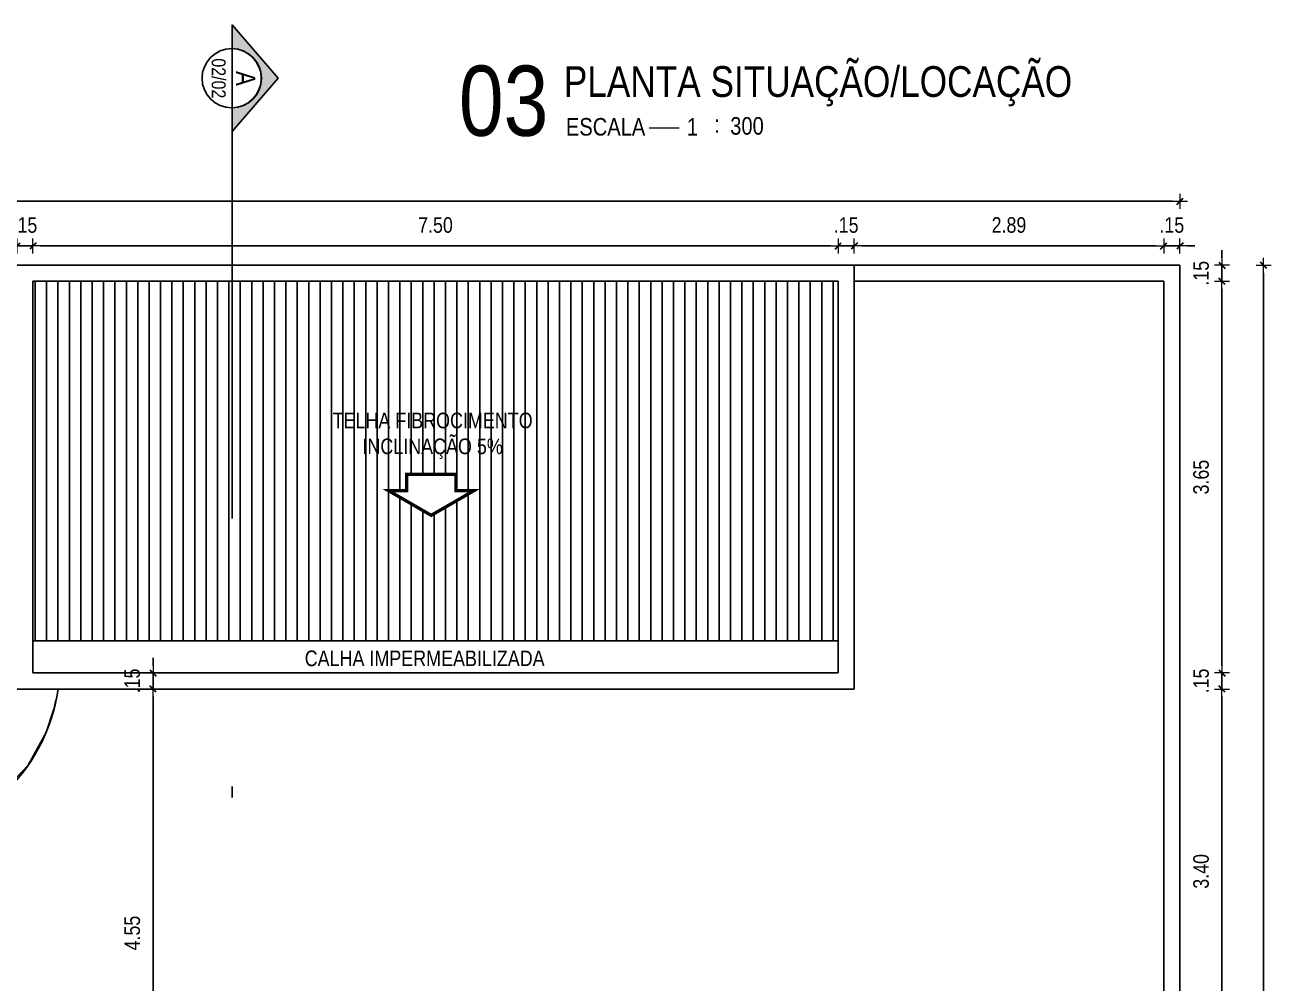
# Model space of a CAD drawing. Header units: millimetres. Extents: x -6300 to 1991, y -4770 to 4545.
# Drawn here: x 1478.51 to 1490.13, y 107.87 to 116.8 of the extents above; entities that cross this region are included whole.
import ezdxf
from ezdxf.enums import TextEntityAlignment as Align

# ---------------------------------------------------------------- set-up
doc = ezdxf.new("R2010")
doc.units = ezdxf.units.MM
doc.header["$LTSCALE"] = 20
doc.header["$MEASUREMENT"] = 0
doc.linetypes.add('DASHDOT2', pattern=[0.5, 0.25, -0.125, 0, -0.125])
doc.linetypes.add('HIDDEN2', pattern=[0.1875, 0.125, -0.0625])
doc.layers.get('0').update_dxf_attribs({"linetype": 'CONTINUOUS'})
doc.layers.get('DEFPOINTS').update_dxf_attribs({"linetype": 'CONTINUOUS'})
for name, color, linetype in [('AR-TXT', 2, 'CONTINUOUS'), ('COTA', 7, 'CONTINUOUS'), ('E-txt-g', 3, 'CONTINUOUS'), ('E-TXT-Y', 2, 'CONTINUOUS'), ('LAYER7', 4, 'CONTINUOUS')]:
    doc.layers.add(name, color=color, linetype=linetype)
for name, color, linetype, lineweight in [('E-Lay-9', 9, 'CONTINUOUS', 9), ('E-Pen-C', 4, 'CONTINUOUS', 15), ('E-Pen-G', 3, 'CONTINUOUS', 30), ('E-Txt-W', 7, 'CONTINUOUS', 20)]:
    doc.layers.add(name, color=color, linetype=linetype, lineweight=lineweight)
doc.styles.add('F2', font='ARIALN.TTF')
doc.styles.add('REG60', font='romans.shx', dxfattribs={"width": 0.8, "height": 0.15})
doc.styles.add('REG80', font='romans.shx', dxfattribs={"width": 0.8, "height": 0.2})
doc.styles.add('SWIS 721 CN BT', font='swissc.ttf')
doc.dimstyles.new('DIMENSION-1', dxfattribs={"dimtxt": 0.145, "dimasz": 0.07, "dimexe": 1, "dimexo": 0, "dimgap": 0.12, "dimtad": 1, "dimzin": 7, "dimdsep": 46, "dimtxsty": 'F2', "dimblk1": 'TRACO', "dimblk2": 'TRACO', "dimsah": 1, "dimcen": 1, "dimse1": 1, "dimse2": 1, "dimclrd": 4, "dimclre": 256, "dimclrt": 4, "dimadec": 8, "dimazin": 0, "dimtfac": 1, "dimtix": 1, "dimtmove": 2, "dimatfit": 3, "dimldrblk": 'TRACO', "dimfxl": 1, "dimtolj": 1, "dimtzin": 0, "dimarcsym": 0})

# ---------------------------------------------------------------- blocks, each defined once
blk = doc.blocks.new('IND_DES')
at = {"layer": 'E-Txt-W', "color": 7}
blk.add_line((0.0269, -0.2428), (0.1984, -0.2428), dxfattribs=at)
at = {"layer": 'E-txt-g', "color": 7, "style": 'F2'}
for s, p in [('ESCALA', (-0.4463, -0.2864)), ('1', (0.2426, -0.2864)), (':', (0.3988, -0.2706))]:
    blk.add_text(s, height=0.1, dxfattribs=at).set_placement(p)
blk.add_attdef('ESCALA', (0.4897, -0.2812), '', height=0.1, dxfattribs=at)
at = {"layer": 'E-Txt-W', "color": 6, "style": 'F2'}
blk.add_attdef('00', text='', height=0.4, dxfattribs=at).set_placement((-0.7083, -0.2881), align=Align.CENTER)
at = {"layer": 'E-TXT-Y', "color": 7, "style": 'F2'}
for tag, p in [('PROJETO', (-0.4563, 0.1829)), ('DESENHO', (-0.4582, -0.0658))]:
    blk.add_attdef(tag, p, '', height=0.175, dxfattribs=at)
blk = doc.blocks.new('Seta')
at = {"color": 2, "const_width": 2}
blk.add_lwpolyline([(10, 15), (10, 25.98), (25, 0), (10, -25.98), (10, -15), (0, -15), (0, 15)], close=True, dxfattribs=at)
blk = doc.blocks.new('TXT-AMB75')
at = {"layer": 'E-txt-g', "style": 'REG80', "width": 0.8, "flags": 8}
blk.add_attdef('TXT', text='', height=0.2, dxfattribs=at).set_placement((0.005, 0.296), align=Align.CENTER)
at = {"layer": 'E-Txt-W', "style": 'REG60', "width": 0.8, "flags": 8}
blk.add_attdef('TXT', text='', height=0.15, dxfattribs=at).set_placement((0.005, 0.027), align=Align.CENTER)
blk = doc.blocks.new('TRACO')
at = {"layer": 'E-Pen-C'}
for p, q in [((-1, 0), (1, 0)), ((0, 1), (0, -1))]:
    blk.add_line(p, q, dxfattribs=at)
at = {"layer": 'E-Pen-G'}
blk.add_line((-0.42, -0.42), (0.42, 0.42), dxfattribs=at)
blk = doc.blocks.new('*D542')
at = {"layer": 'COTA', "color": 4, "linetype": 'Continuous', "lineweight": -2}
blk.add_line((1489.67, 107.278), (1489.67, 110.538), dxfattribs=at)
at = {"layer": 'DEFPOINTS', "color": 0, "linetype": 'Continuous'}
for p in [(1486.278, 110.608, -2.076), (1489.67, 110.608), (1486.278, 107.208, -1.83)]:
    blk.add_point(p, dxfattribs=at)
at = {"layer": 'COTA', "color": 4, "linetype": 'Continuous', "lineweight": -2, "xscale": 0.07, "yscale": 0.07, "zscale": 0.07}
for p, rotation in [((1489.67, 110.608), 90), ((1489.67, 107.208), 270)]:
    blk.add_blockref('TRACO', p, dxfattribs=dict(at, rotation=rotation))
at = {"layer": 'COTA', "color": 4, "linetype": 'Continuous', "insert": (1489.476, 108.908), "char_height": 0.145, "attachment_point": 5, "rotation": 90, "style": 'F2'}
blk.add_mtext('\\A1;3.40', dxfattribs=at)
blk = doc.blocks.new('*D543')
at = {"layer": 'COTA', "color": 4, "linetype": 'Continuous', "lineweight": -2}
for p, q in [((1489.67, 110.828), (1489.67, 110.898)), ((1489.67, 110.608), (1489.67, 110.758)), ((1489.67, 110.538), (1489.67, 110.468))]:
    blk.add_line(p, q, dxfattribs=at)
at = {"layer": 'DEFPOINTS', "color": 0, "linetype": 'Continuous'}
for p in [(1486.093, 110.758, -2.076), (1489.67, 110.758), (1486.278, 110.608, -2.076)]:
    blk.add_point(p, dxfattribs=at)
at = {"layer": 'COTA', "color": 4, "linetype": 'Continuous', "lineweight": -2, "xscale": 0.07, "yscale": 0.07, "zscale": 0.07}
for p, rotation in [((1489.67, 110.758), 270), ((1489.67, 110.608), 90)]:
    blk.add_blockref('TRACO', p, dxfattribs=dict(at, rotation=rotation))
at = {"layer": 'COTA', "color": 4, "linetype": 'Continuous', "insert": (1489.476, 110.683), "char_height": 0.145, "attachment_point": 5, "rotation": 90, "style": 'F2'}
blk.add_mtext('\\A1;.15', dxfattribs=at)
blk = doc.blocks.new('*D544')
at = {"layer": 'COTA', "color": 4, "linetype": 'Continuous', "lineweight": -2}
blk.add_line((1489.67, 110.828), (1489.67, 114.338), dxfattribs=at)
at = {"layer": 'DEFPOINTS', "color": 0, "linetype": 'Continuous'}
for p in [(1486.243, 114.408, -1.83), (1489.67, 114.408), (1486.093, 110.758, -2.076)]:
    blk.add_point(p, dxfattribs=at)
at = {"layer": 'COTA', "color": 4, "linetype": 'Continuous', "lineweight": -2, "xscale": 0.07, "yscale": 0.07, "zscale": 0.07}
for p, rotation in [((1489.67, 114.408), 90), ((1489.67, 110.758), 270)]:
    blk.add_blockref('TRACO', p, dxfattribs=dict(at, rotation=rotation))
at = {"layer": 'COTA', "color": 4, "linetype": 'Continuous', "insert": (1489.476, 112.583), "char_height": 0.145, "attachment_point": 5, "rotation": 90, "style": 'F2'}
blk.add_mtext('\\A1;3.65', dxfattribs=at)
blk = doc.blocks.new('*D545')
at = {"layer": 'COTA', "color": 4, "linetype": 'Continuous', "lineweight": -2}
for p, q in [((1489.67, 114.628), (1489.67, 114.698)), ((1489.67, 114.408), (1489.67, 114.558)), ((1489.67, 114.338), (1489.67, 114.268))]:
    blk.add_line(p, q, dxfattribs=at)
at = {"layer": 'DEFPOINTS', "color": 0, "linetype": 'Continuous'}
for p in [(1486.235, 114.558, -2.076), (1489.67, 114.558), (1486.243, 114.408, -1.83)]:
    blk.add_point(p, dxfattribs=at)
at = {"layer": 'COTA', "color": 4, "linetype": 'Continuous', "lineweight": -2, "xscale": 0.07, "yscale": 0.07, "zscale": 0.07}
for p, rotation in [((1489.67, 114.558), 270), ((1489.67, 114.408), 90)]:
    blk.add_blockref('TRACO', p, dxfattribs=dict(at, rotation=rotation))
at = {"layer": 'COTA', "color": 4, "linetype": 'Continuous', "insert": (1489.476, 114.483), "char_height": 0.145, "attachment_point": 5, "rotation": 90, "style": 'F2'}
blk.add_mtext('\\A1;.15', dxfattribs=at)
blk = doc.blocks.new('*D546')
at = {"layer": 'COTA', "color": 4, "linetype": 'Continuous', "lineweight": -2}
blk.add_line((1490.058, 114.488), (1490.058, 93.628), dxfattribs=at)
at = {"layer": 'DEFPOINTS', "color": 0, "linetype": 'Continuous'}
for p in [(1489.278, 114.558, -1.83), (1489.278, 93.558, -1.83), (1490.058, 93.558)]:
    blk.add_point(p, dxfattribs=at)
at = {"layer": 'COTA', "color": 4, "linetype": 'Continuous', "lineweight": -2, "xscale": 0.07, "yscale": 0.07, "zscale": 0.07}
for p, rotation in [((1490.058, 114.558), 90), ((1490.058, 93.558), 270)]:
    blk.add_blockref('TRACO', p, dxfattribs=dict(at, rotation=rotation))
at = {"layer": 'COTA', "color": 4, "linetype": 'Continuous', "insert": (1489.864, 104.058), "char_height": 0.145, "attachment_point": 5, "rotation": 90, "style": 'F2'}
blk.add_mtext('\\A1;21.00', dxfattribs=at)
blk = doc.blocks.new('*D570')
at = {"layer": 'COTA', "color": 4, "linetype": 'Continuous', "lineweight": -2}
for p, q in [((1489.058, 114.738), (1488.988, 114.738)), ((1489.278, 114.738), (1489.128, 114.738)), ((1489.348, 114.738), (1489.418, 114.738))]:
    blk.add_line(p, q, dxfattribs=at)
at = {"layer": 'DEFPOINTS', "color": 0, "linetype": 'Continuous'}
for p in [(1489.128, 114.738), (1489.278, 114.558, -1.83), (1489.128, 114.408, -1.83)]:
    blk.add_point(p, dxfattribs=at)
at = {"layer": 'COTA', "color": 4, "linetype": 'Continuous', "lineweight": -2, "xscale": 0.07, "yscale": 0.07, "zscale": 0.07}
blk.add_blockref('TRACO', (1489.128, 114.738), dxfattribs=at)
at = {"layer": 'COTA', "color": 4, "linetype": 'Continuous', "lineweight": -2, "xscale": 0.07, "yscale": 0.07, "zscale": 0.07, "rotation": 180}
blk.add_blockref('TRACO', (1489.278, 114.738), dxfattribs=at)
at = {"layer": 'COTA', "color": 4, "linetype": 'Continuous', "insert": (1489.203, 114.932), "char_height": 0.145, "attachment_point": 5, "style": 'F2'}
blk.add_mtext('\\A1;.15', dxfattribs=at)
blk = doc.blocks.new('*D571')
at = {"layer": 'COTA', "color": 4, "linetype": 'Continuous', "lineweight": -2}
blk.add_line((1489.058, 114.738), (1486.313, 114.738), dxfattribs=at)
at = {"layer": 'DEFPOINTS', "color": 0, "linetype": 'Continuous'}
for p in [(1486.243, 114.738), (1486.243, 114.558, -2.076), (1489.128, 114.408, -1.83)]:
    blk.add_point(p, dxfattribs=at)
at = {"layer": 'COTA', "color": 4, "linetype": 'Continuous', "lineweight": -2, "xscale": 0.07, "yscale": 0.07, "zscale": 0.07, "rotation": 180}
blk.add_blockref('TRACO', (1486.243, 114.738), dxfattribs=at)
at = {"layer": 'COTA', "color": 4, "linetype": 'Continuous', "lineweight": -2, "xscale": 0.07, "yscale": 0.07, "zscale": 0.07}
blk.add_blockref('TRACO', (1489.128, 114.738), dxfattribs=at)
at = {"layer": 'COTA', "color": 4, "linetype": 'Continuous', "insert": (1487.685, 114.932), "char_height": 0.145, "attachment_point": 5, "style": 'F2'}
blk.add_mtext('\\A1;2.89', dxfattribs=at)
blk = doc.blocks.new('*D572')
at = {"layer": 'COTA', "color": 4, "linetype": 'Continuous', "lineweight": -2}
for p, q in [((1486.023, 114.738), (1485.953, 114.738)), ((1486.243, 114.738), (1486.093, 114.738)), ((1486.313, 114.738), (1486.383, 114.738))]:
    blk.add_line(p, q, dxfattribs=at)
at = {"layer": 'DEFPOINTS', "color": 0, "linetype": 'Continuous'}
for p in [(1486.093, 114.738), (1486.243, 114.558, -2.076), (1486.093, 114.408, -1.83)]:
    blk.add_point(p, dxfattribs=at)
at = {"layer": 'COTA', "color": 4, "linetype": 'Continuous', "lineweight": -2, "xscale": 0.07, "yscale": 0.07, "zscale": 0.07}
blk.add_blockref('TRACO', (1486.093, 114.738), dxfattribs=at)
at = {"layer": 'COTA', "color": 4, "linetype": 'Continuous', "lineweight": -2, "xscale": 0.07, "yscale": 0.07, "zscale": 0.07, "rotation": 180}
blk.add_blockref('TRACO', (1486.243, 114.738), dxfattribs=at)
at = {"layer": 'COTA', "color": 4, "linetype": 'Continuous', "insert": (1486.168, 114.932), "char_height": 0.145, "attachment_point": 5, "style": 'F2'}
blk.add_mtext('\\A1;.15', dxfattribs=at)
blk = doc.blocks.new('*D573')
at = {"layer": 'COTA', "color": 4, "linetype": 'Continuous', "lineweight": -2}
blk.add_line((1486.023, 114.738), (1478.658, 114.738), dxfattribs=at)
at = {"layer": 'DEFPOINTS', "color": 0, "linetype": 'Continuous'}
for p in [(1478.588, 114.738), (1478.588, 114.408, -2.076), (1486.093, 114.408, -1.83)]:
    blk.add_point(p, dxfattribs=at)
at = {"layer": 'COTA', "color": 4, "linetype": 'Continuous', "lineweight": -2, "xscale": 0.07, "yscale": 0.07, "zscale": 0.07, "rotation": 180}
blk.add_blockref('TRACO', (1478.588, 114.738), dxfattribs=at)
at = {"layer": 'COTA', "color": 4, "linetype": 'Continuous', "lineweight": -2, "xscale": 0.07, "yscale": 0.07, "zscale": 0.07}
blk.add_blockref('TRACO', (1486.093, 114.738), dxfattribs=at)
at = {"layer": 'COTA', "color": 4, "linetype": 'Continuous', "insert": (1482.34, 114.932), "char_height": 0.145, "attachment_point": 5, "style": 'F2'}
blk.add_mtext('\\A1;7.50', dxfattribs=at)
blk = doc.blocks.new('*D574')
at = {"layer": 'COTA', "color": 4, "linetype": 'Continuous', "lineweight": -2}
for p, q in [((1478.368, 114.738), (1478.298, 114.738)), ((1478.588, 114.738), (1478.438, 114.738)), ((1478.658, 114.738), (1478.728, 114.738))]:
    blk.add_line(p, q, dxfattribs=at)
at = {"layer": 'DEFPOINTS', "color": 0, "linetype": 'Continuous'}
for p in [(1478.438, 114.738), (1478.438, 114.558, -1.83), (1478.588, 114.408, -2.076)]:
    blk.add_point(p, dxfattribs=at)
at = {"layer": 'COTA', "color": 4, "linetype": 'Continuous', "lineweight": -2, "xscale": 0.07, "yscale": 0.07, "zscale": 0.07}
blk.add_blockref('TRACO', (1478.438, 114.738), dxfattribs=at)
at = {"layer": 'COTA', "color": 4, "linetype": 'Continuous', "lineweight": -2, "xscale": 0.07, "yscale": 0.07, "zscale": 0.07, "rotation": 180}
blk.add_blockref('TRACO', (1478.588, 114.738), dxfattribs=at)
at = {"layer": 'COTA', "color": 4, "linetype": 'Continuous', "insert": (1478.513, 114.932), "char_height": 0.145, "attachment_point": 5, "style": 'F2'}
blk.add_mtext('\\A1;.15', dxfattribs=at)
blk = doc.blocks.new('*D594')
at = {"layer": 'COTA', "color": 4, "linetype": 'Continuous', "lineweight": -2}
blk.add_line((1479.708, 106.128), (1479.708, 110.538), dxfattribs=at)
at = {"layer": 'DEFPOINTS', "color": 0, "linetype": 'Continuous'}
for p in [(1479.708, 110.608), (1479.782, 110.608, -2.076), (1479.782, 106.058, -1.83)]:
    blk.add_point(p, dxfattribs=at)
at = {"layer": 'COTA', "color": 4, "linetype": 'Continuous', "lineweight": -2, "xscale": 0.07, "yscale": 0.07, "zscale": 0.07}
for p, rotation in [((1479.708, 110.608), 90), ((1479.708, 106.058), 270)]:
    blk.add_blockref('TRACO', p, dxfattribs=dict(at, rotation=rotation))
at = {"layer": 'COTA', "color": 4, "linetype": 'Continuous', "insert": (1479.514, 108.333), "char_height": 0.145, "attachment_point": 5, "rotation": 90, "style": 'F2'}
blk.add_mtext('\\A1;4.55', dxfattribs=at)
blk = doc.blocks.new('*D595')
at = {"layer": 'COTA', "color": 4, "linetype": 'Continuous', "lineweight": -2}
for p, q in [((1479.708, 110.828), (1479.708, 110.898)), ((1479.708, 110.608), (1479.708, 110.758)), ((1479.708, 110.538), (1479.708, 110.468))]:
    blk.add_line(p, q, dxfattribs=at)
at = {"layer": 'DEFPOINTS', "color": 0, "linetype": 'Continuous'}
for p in [(1479.708, 110.758), (1479.977, 110.758, -2.076), (1479.782, 110.608, -2.076)]:
    blk.add_point(p, dxfattribs=at)
at = {"layer": 'COTA', "color": 4, "linetype": 'Continuous', "lineweight": -2, "xscale": 0.07, "yscale": 0.07, "zscale": 0.07}
for p, rotation in [((1479.708, 110.758), 270), ((1479.708, 110.608), 90)]:
    blk.add_blockref('TRACO', p, dxfattribs=dict(at, rotation=rotation))
at = {"layer": 'COTA', "color": 4, "linetype": 'Continuous', "insert": (1479.514, 110.683), "char_height": 0.145, "attachment_point": 5, "rotation": 90, "style": 'F2'}
blk.add_mtext('\\A1;.15', dxfattribs=at)
blk = doc.blocks.new('CHAVE CORTE-100')
blk.add_hatch(color=8).paths.add_polyline_path([(-2.567, 0), (-2.86, 0), (-2.198, 0.571), (-1.536, 0), (-1.83, 0, 0.987177)])
at = {"color": 2}
blk.add_line((-1.83, 0), (-2.567, 0), dxfattribs=at)
blk.add_lwpolyline([(-1.83, 0.001), (-1.536, 0), (-2.198, 0.571), (-2.86, 0), (-2.567, 0, -0.985586)], format="xyb", close=True, dxfattribs=at)
blk.add_circle((-2.199, -0.005), 0.368, dxfattribs=at)
at = {"color": 2, "style": 'F2'}
for tag, height, p in [('A', 0.24, (-2.199, 0.171)), ('01-02', 0.2, (-2.199, -0.127))]:
    blk.add_attdef(tag, text='', height=height, dxfattribs=at).set_placement(p, align=Align.MIDDLE_CENTER)
blk = doc.blocks.new('*D616')
at = {"layer": 'COTA', "color": 4, "linetype": 'Continuous', "lineweight": -2}
blk.add_line((1466.848, 115.154), (1489.208, 115.154), dxfattribs=at)
at = {"layer": 'DEFPOINTS', "color": 0, "linetype": 'Continuous'}
for p in [(1489.278, 115.154), (1466.778, 114.558), (1489.278, 114.558)]:
    blk.add_point(p, dxfattribs=at)
at = {"layer": 'COTA', "color": 4, "linetype": 'Continuous', "lineweight": -2, "xscale": 0.07, "yscale": 0.07, "zscale": 0.07, "rotation": 180}
blk.add_blockref('TRACO', (1466.778, 115.154), dxfattribs=at)
at = {"layer": 'COTA', "color": 4, "linetype": 'Continuous', "lineweight": -2, "xscale": 0.07, "yscale": 0.07, "zscale": 0.07}
blk.add_blockref('TRACO', (1489.278, 115.154), dxfattribs=at)
at = {"layer": 'COTA', "color": 4, "linetype": 'Continuous', "insert": (1478.028, 115.348), "char_height": 0.145, "attachment_point": 5, "style": 'F2'}
blk.add_mtext('\\A1;22.50', dxfattribs=at)

msp = doc.modelspace()

# ---------------------------------------------------------------- hatches: boundary and pattern name
at = {"layer": 'LAYER7', "linetype": 'Continuous'}
h = msp.add_hatch(dxfattribs=at)
h.set_pattern_fill('ANSI31', color=8, scale=0.85, angle=45, style=0)
h.set_pattern_definition([(90, (-28.65412, -25.03396), (-0.10625, 1e-17), [])])
h.paths.add_polyline_path([(1482.697, 112.457), (1482.3, 112.227), (1481.903, 112.457), (1482.071, 112.457), (1482.071, 112.609), (1482.529, 112.609), (1482.529, 112.457)], flags=16)
h.paths.add_polyline_path([(1481.557, 112.701), (1483.068, 112.701), (1483.068, 113.031), (1481.557, 113.031)], flags=24)
h.paths.add_polyline_path([(1481.342, 112.998), (1483.283, 112.998), (1483.283, 113.224), (1481.342, 113.224)], flags=24)
h.paths.add_polyline_path([(1486.093, 114.408), (1485.838, 114.408), (1485.838, 111.058), (1486.093, 111.058)])
h.paths.add_polyline_path([(1485.688, 114.408), (1478.988, 114.408), (1478.988, 111.158), (1485.688, 111.158)])
h.paths.add_polyline_path([(1478.838, 114.408), (1478.588, 114.408), (1478.588, 111.058), (1478.838, 111.058)])
h.paths.add_polyline_path([(1485.838, 114.408), (1485.688, 114.408), (1485.688, 111.158), (1478.988, 111.158), (1478.988, 114.408), (1478.838, 114.408), (1478.838, 111.058), (1485.838, 111.058)])

# ---------------------------------------------------------------- linework, layer by layer
at = {"color": 6}
for p, q in [((1486.243, 110.608, -0.247), (1486.243, 114.558, -0.247)), ((1486.093, 114.408, -0.247), (1478.588, 114.408, -0.247)), ((1478.588, 110.758, -0.247), (1478.588, 114.408, -0.247)), ((1486.093, 110.758, -0.247), (1486.093, 114.408, -0.247)), ((1478.588, 111.058, -0.247), (1486.093, 111.058, -0.247)), ((1478.588, 110.758, -0.247), (1486.093, 110.758, -0.247)), ((1478.438, 110.608, -0.247), (1486.238, 110.608, -0.247))]:
    msp.add_line(p, q, dxfattribs=at)
at = {"color": 8, "elevation": 0.79}
for points in [[(1478.801, 110.508), (1478.787, 110.428), (1478.711, 110.203), (1478.543, 109.897), (1478.166, 109.504), (1477.76, 109.278), (1477.301, 109.17), (1467.128, 109.166), (1467.128, 100.308)], [(1478.801, 110.508), (1478.787, 110.428), (1478.711, 110.203), (1478.543, 109.897), (1478.166, 109.504), (1477.76, 109.278), (1477.301, 109.17), (1467.924, 109.166)]]:
    msp.add_lwpolyline(points, dxfattribs=at)
at = {"color": 8}
msp.add_arc((1477.144, 110.861, -0.247), 1.699, 273.5687, 351.4223, dxfattribs=at)
at = {"layer": 'COTA', "color": 2, "linetype": 'DASHDOT2'}
msp.add_line((1480.444, 91.998), (1480.444, 116.798), dxfattribs=at)
at = {"layer": 'COTA', "color": 6, "linetype": 'Continuous'}
for p, q in [((1478.438, 114.558), (1486.243, 114.558, -0.247)), ((1478.588, 114.408), (1486.093, 114.408))]:
    msp.add_line(p, q, dxfattribs=at)
at = {"layer": 'COTA', "color": 7, "linetype": 'Continuous'}
for p, q in [((1486.243, 114.558, -0.247), (1489.278, 114.558)), ((1489.278, 93.558), (1489.278, 114.558)), ((1486.243, 114.408), (1489.128, 114.408)), ((1489.128, 93.708), (1489.128, 114.408))]:
    msp.add_line(p, q, dxfattribs=at)
at = {"layer": 'COTA', "color": 8, "linetype": 'HIDDEN2'}
msp.add_line((1478.988, 111.058, -0.247), (1485.688, 111.058, -0.247), dxfattribs=at)

# ---------------------------------------------------------------- block references
ref = msp.add_blockref('IND_DES', (1484.286, 116.235), dxfattribs=dict(xscale=1.636240131907927, yscale=1.636240131907927, zscale=1.636240131907927))
ref.add_attrib('00', '03', dxfattribs={"layer": 'E-Txt-W', "height": 0.6545, "style": 'F2'}).set_placement((1482.975, 115.764), align=Align.CENTER)
ref.add_attrib('DESENHO', 'PLANTA SITUAÇÃO/LOCAÇÃO', (1483.536, 116.127), dxfattribs={"layer": 'E-TXT-Y', "color": 2, "height": 0.28634, "style": 'F2'})
ref.add_attrib('ESCALA', '300', (1485.087, 115.775), dxfattribs={"layer": 'E-txt-g', "color": 7, "height": 0.1636, "style": 'F2'})
at = {"color": 6}
ref = msp.add_blockref('TXT-AMB75', (1482.309, 112.778, -0.01), dxfattribs=dict(at, xscale=0.7290000000000001, yscale=0.7290000000000001, zscale=0.7290000000000001))
ref.add_attrib('TXT', 'TELHA FIBROCIMENTO', dxfattribs={"layer": 'E-txt-g', "color": 7, "height": 0.1458, "style": 'F2'}).set_placement((1482.313, 113.038, -0.01), align=Align.CENTER)
ref.add_attrib('TXT', 'INCLINAÇÃO 5%', dxfattribs={"layer": 'E-Txt-W', "color": 7, "height": 0.1458, "style": 'F2'}).set_placement((1482.313, 112.797, -0.01), align=Align.CENTER)
ref = msp.add_blockref('TXT-AMB75', (1482.235, 110.561, -0.01), dxfattribs=dict(at, xscale=0.7290000000000001, yscale=0.7290000000000001, zscale=0.7290000000000001))
ref.add_attrib('TXT', 'CALHA IMPERMEABILIZADA', dxfattribs={"layer": 'E-txt-g', "color": 7, "height": 0.1458, "style": 'F2'}).set_placement((1482.239, 110.821, -0.01), align=Align.CENTER)
at = {"layer": 'AR-TXT'}
ref = msp.add_blockref('CHAVE CORTE-100', (1480.444, 117.95), dxfattribs=dict(at, xscale=-0.75, yscale=0.75, zscale=0.75, rotation=270))
ref.add_attrib('00', '02/02', dxfattribs={"layer": '0', "height": 0.13, "rotation": 270, "style": 'SWIS 721 CN BT'}).set_placement((1480.319, 116.3), align=Align.MIDDLE_CENTER)
ref.add_attrib('A', 'A', dxfattribs={"layer": '0', "height": 0.18, "rotation": 270, "style": 'SWIS 721 CN BT'}).set_placement((1480.572, 116.299), align=Align.MIDDLE_CENTER)
at = {"layer": 'E-Lay-9', "color": 6, "xscale": -0.01528799999998609, "yscale": 0.01528799999998609, "zscale": 0.01528799999998609, "rotation": 90}
msp.add_blockref('Seta', (1482.3, 112.609, -0.01), dxfattribs=at)

# ---------------------------------------------------------------- dimensions: what is measured, and where the dimension line sits
at = {"layer": 'COTA', "color": 7, "linetype": 'Continuous'}
for base, p1, p2, picture, middle in [((1489.278, 115.154), (1466.778, 114.558), (1489.278, 114.558), '*D616', (1478.028, 115.348)), ((1478.438, 114.738, 1.83), (1478.588, 114.408, -0.247), (1478.438, 114.558), '*D574', (1478.513, 114.932, 1.83)), ((1478.5882, 114.7375, 1.8296), (1486.0925, 114.4079), (1478.5882, 114.4079, -0.2465), '*D573', (1482.3404, 114.9316, 1.8296)), ((1486.093, 114.738, 1.83), (1486.243, 114.558, -0.247), (1486.093, 114.408), '*D572', (1486.168, 114.932, 1.83)), ((1486.2425, 114.7375, 1.8296), (1489.1283, 114.4079), (1486.2425, 114.5579, -0.2465), '*D571', (1487.6854, 114.9316, 1.8296)), ((1489.128, 114.738, 1.83), (1489.278, 114.558), (1489.128, 114.408), '*D570', (1489.203, 114.932, 1.83))]:
    dim = msp.add_linear_dim(base=base, p1=p1, p2=p2, dimstyle='DIMENSION-1', override={"dimadec": 0, "dimfxl": 0.06}, dxfattribs=at)
    dim.commit()
    dim.dimension.update_dxf_attribs({"geometry": picture, "text_midpoint": middle})
for base, p1, p2, picture, middle in [((1489.67, 114.558, 1.83), (1486.243, 114.408), (1486.235, 114.558, -0.246), '*D545', (1489.476, 114.483, 1.83)), ((1490.058, 93.558, 1.83), (1489.278, 114.558), (1489.278, 93.558), '*D546', (1489.864, 104.058, 1.83)), ((1489.67, 114.408, 1.83), (1486.093, 110.758, -0.247), (1486.243, 114.408), '*D544', (1489.476, 112.583, 1.83)), ((1479.708, 110.758, 1.83), (1479.782, 110.608, -0.247), (1479.977, 110.758, -0.247), '*D595', (1479.514, 110.683, 1.83)), ((1489.67, 110.758, 1.83), (1486.278, 110.608, -0.247), (1486.093, 110.758, -0.247), '*D543', (1489.476, 110.683, 1.83)), ((1479.708, 110.608, 1.83), (1479.782, 106.058), (1479.782, 110.608, -0.247), '*D594', (1479.514, 108.333, 1.83)), ((1489.67, 110.608, 1.83), (1486.278, 107.208), (1486.278, 110.608, -0.247), '*D542', (1489.476, 108.908, 1.83))]:
    dim = msp.add_linear_dim(base=base, p1=p1, p2=p2, angle=90, dimstyle='DIMENSION-1', override={"dimadec": 0, "dimfxl": 0.06}, dxfattribs=at)
    dim.commit()
    dim.dimension.update_dxf_attribs({"geometry": picture, "text_midpoint": middle})

doc.saveas('drawing.dxf')
